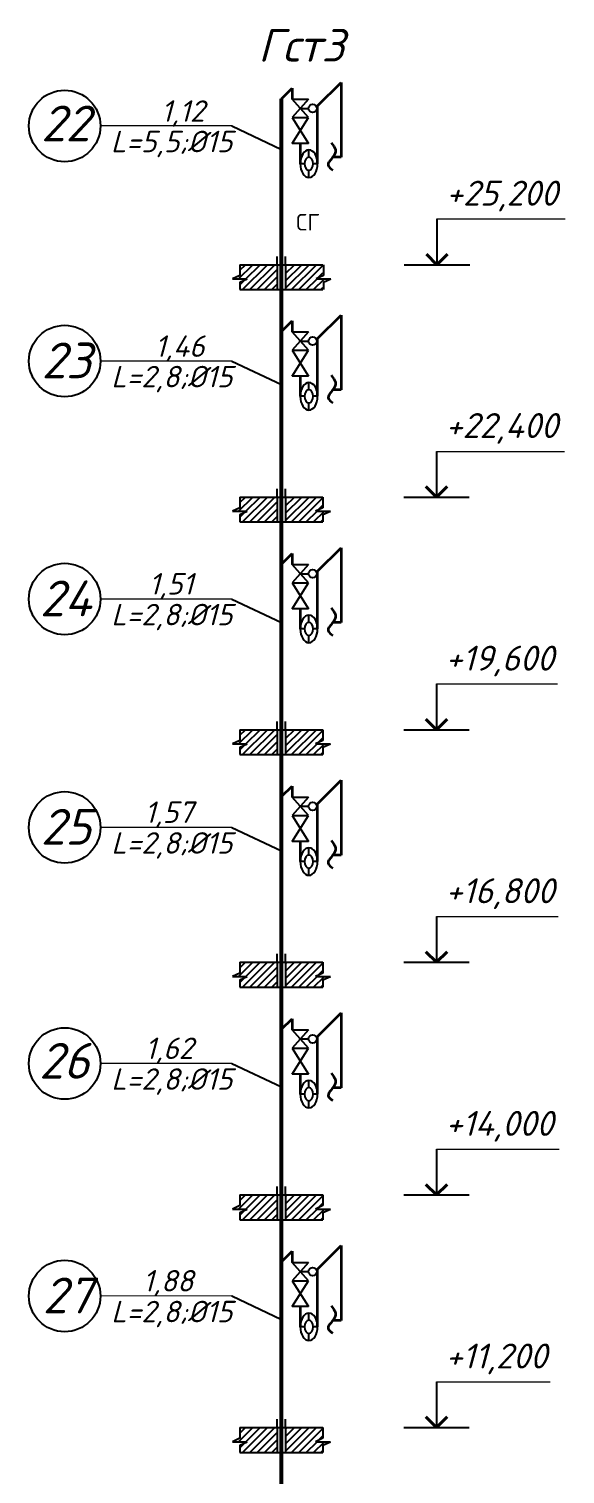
# Model space of a CAD drawing. Header units: millimetres. Extents: x -710977 to 10671, y -929782 to 89628.
# Drawn here: x 3125 to 3183.9, y 2500.5 to 2659.1 of the extents above; entities that cross this region are included whole.
import ezdxf

# ---------------------------------------------------------------- set-up
doc = ezdxf.new("R2010")
doc.units = ezdxf.units.MM
doc.header["$LTSCALE"] = 0.4
doc.layers.add('аксонометрия', color=84, linetype='Continuous')
doc.layers.add('кварталыИнфо', color=7, linetype='Continuous')
doc.layers.add('здания', color=7, linetype='Continuous', lineweight=25)
doc.layers.add('Надписи', color=7, linetype='Continuous', lineweight=20)
doc.styles.add('Zhenka', font='isocpeur.ttf', dxfattribs={"height": 400})
doc.styles.add('текстовый', font='isocpeui.ttf', dxfattribs={"height": 5})
pattern_1 = [(45, (2691.5723, 2382.1112), (-0.4030726, 0.4030726), [])]
pattern_2 = [(45, (2691.5723, 2407.6486), (-0.4030726, 0.4030726), [])]
pattern_3 = [(45, (2691.5723, 2433.18596), (-0.4030726, 0.4030726), [])]
pattern_4 = [(45, (2691.5723, 2458.72333), (-0.4030726, 0.4030726), [])]

msp = doc.modelspace()

# ---------------------------------------------------------------- hatches: boundary and pattern name
at = {"layer": 'аксонометрия', "lineweight": 25}
h = msp.add_hatch(dxfattribs=at)
h.set_pattern_fill('ANSI31', scale=4.560246, style=0)
h.set_pattern_definition([(45, (2691.5723, 2509.7705), (-0.4030726, 0.4030726), [])])
h.paths.add_polyline_path([(3152.288, 2630.506), (3152.288, 2633.242), (3148.184, 2633.242), (3148.184, 2632.064), (3147.375, 2631.692), (3148.993, 2631.692), (3148.184, 2631.319), (3148.184, 2630.506)])
h = msp.add_hatch(dxfattribs=at)
h.set_pattern_fill('ANSI31', scale=4.560246, style=0)
h.set_pattern_definition([(45, (2691.5723, 2484.2331), (-0.4030726, 0.4030726), [])])
h.paths.add_polyline_path([(3158.113, 2631.692), (3156.496, 2631.692), (3157.304, 2632.064), (3157.304, 2633.242), (3153.2, 2633.242), (3153.2, 2630.506), (3157.304, 2630.506), (3157.304, 2631.319)])
h = msp.add_hatch(dxfattribs=at)
h.set_pattern_fill('ANSI31', scale=4.560246, style=0)
h.set_pattern_definition([(45, (2691.5723, 2484.2607), (-0.4030726, 0.4030726), [])])
h.paths.add_polyline_path([(3152.288, 2604.996), (3152.288, 2607.732), (3148.184, 2607.732), (3148.184, 2606.554), (3147.375, 2606.182), (3148.993, 2606.182), (3148.184, 2605.809), (3148.184, 2604.996)])
h = msp.add_hatch(dxfattribs=at)
h.set_pattern_fill('ANSI31', scale=4.560246, style=0)
h.set_pattern_definition(pattern_4)
h.paths.add_polyline_path([(3158.113, 2606.182), (3156.496, 2606.182), (3157.304, 2606.554), (3157.304, 2607.732), (3153.2, 2607.732), (3153.2, 2604.996), (3157.304, 2604.996), (3157.304, 2605.809)])
h = msp.add_hatch(dxfattribs=at)
h.set_pattern_fill('ANSI31', scale=4.560246, style=0)
h.set_pattern_definition(pattern_4)
h.paths.add_polyline_path([(3152.288, 2579.459), (3152.288, 2582.195), (3148.184, 2582.195), (3148.184, 2581.017), (3147.375, 2580.644), (3148.993, 2580.644), (3148.184, 2580.272), (3148.184, 2579.459)])
h = msp.add_hatch(dxfattribs=at)
h.set_pattern_fill('ANSI31', scale=4.560246, style=0)
h.set_pattern_definition(pattern_3)
h.paths.add_polyline_path([(3158.113, 2580.644), (3156.496, 2580.644), (3157.304, 2581.017), (3157.304, 2582.195), (3153.2, 2582.195), (3153.2, 2579.459), (3157.304, 2579.459), (3157.304, 2580.272)])
h = msp.add_hatch(dxfattribs=at)
h.set_pattern_fill('ANSI31', scale=4.560246, style=0)
h.set_pattern_definition(pattern_3)
h.paths.add_polyline_path([(3152.288, 2553.921), (3152.288, 2556.658), (3148.184, 2556.658), (3148.184, 2555.479), (3147.375, 2555.107), (3148.993, 2555.107), (3148.184, 2554.735), (3148.184, 2553.921)])
h = msp.add_hatch(dxfattribs=at)
h.set_pattern_fill('ANSI31', scale=4.560246, style=0)
h.set_pattern_definition(pattern_2)
h.paths.add_polyline_path([(3158.113, 2555.107), (3156.496, 2555.107), (3157.304, 2555.479), (3157.304, 2556.658), (3153.2, 2556.658), (3153.2, 2553.921), (3157.304, 2553.921), (3157.304, 2554.735)])
h = msp.add_hatch(dxfattribs=at)
h.set_pattern_fill('ANSI31', scale=4.560246, style=0)
h.set_pattern_definition(pattern_2)
h.paths.add_polyline_path([(3152.288, 2528.384), (3152.288, 2531.12), (3148.184, 2531.12), (3148.184, 2529.942), (3147.375, 2529.57), (3148.993, 2529.57), (3148.184, 2529.197), (3148.184, 2528.384)])
h = msp.add_hatch(dxfattribs=at)
h.set_pattern_fill('ANSI31', scale=4.560246, style=0)
h.set_pattern_definition(pattern_1)
h.paths.add_polyline_path([(3158.113, 2529.57), (3156.496, 2529.57), (3157.304, 2529.942), (3157.304, 2531.12), (3153.2, 2531.12), (3153.2, 2528.384), (3157.304, 2528.384), (3157.304, 2529.197)])
h = msp.add_hatch(dxfattribs=at)
h.set_pattern_fill('ANSI31', scale=4.560246, style=0)
h.set_pattern_definition(pattern_1)
h.paths.add_polyline_path([(3152.288, 2502.847), (3152.288, 2505.583), (3148.184, 2505.583), (3148.184, 2504.405), (3147.375, 2504.032), (3148.993, 2504.032), (3148.184, 2503.66), (3148.184, 2502.847)])
h = msp.add_hatch(dxfattribs=at)
h.set_pattern_fill('ANSI31', scale=4.560246, style=0)
h.set_pattern_definition([(45, (2691.5723, 2356.57383), (-0.4030726, 0.4030726), [])])
h.paths.add_polyline_path([(3158.113, 2504.032), (3156.496, 2504.032), (3157.304, 2504.405), (3157.304, 2505.583), (3153.2, 2505.583), (3153.2, 2502.847), (3157.304, 2502.847), (3157.304, 2503.66)])

# ---------------------------------------------------------------- linework, layer by layer
at = {"color": 7, "lineweight": 35}
for p, q in [((3156.719, 2650.667), (3159.298, 2653.247)), ((3159.298, 2653.247), (3159.298, 2645.039)), ((3152.744, 2651.456), (3153.905, 2652.617)), ((3153.905, 2652.617), (3153.905, 2651.397)), ((3156.719, 2644.329), (3156.719, 2650.667)), ((3154.803, 2646.545), (3154.803, 2644.329)), ((3159.298, 2645.039), (3158.386, 2645.039)), ((3156.719, 2625.13), (3159.298, 2627.71)), ((3159.298, 2627.71), (3159.298, 2619.501)), ((3152.744, 2625.918), (3153.905, 2627.079)), ((3153.905, 2627.079), (3153.905, 2625.86)), ((3156.719, 2618.791), (3156.719, 2625.13)), ((3154.803, 2621.008), (3154.803, 2618.791)), ((3159.298, 2619.501), (3158.386, 2619.501)), ((3156.719, 2599.593), (3159.298, 2602.172)), ((3159.298, 2602.172), (3159.298, 2593.964)), ((3152.744, 2600.381), (3153.905, 2601.542)), ((3153.905, 2601.542), (3153.905, 2600.322)), ((3156.719, 2593.254), (3156.719, 2599.593)), ((3154.803, 2595.47), (3154.803, 2593.254)), ((3159.298, 2593.964), (3158.386, 2593.964)), ((3156.719, 2574.055), (3159.298, 2576.635)), ((3159.298, 2576.635), (3159.298, 2568.427)), ((3152.744, 2574.844), (3153.905, 2576.004)), ((3153.905, 2576.004), (3153.905, 2574.785)), ((3156.719, 2567.717), (3156.719, 2574.055)), ((3154.803, 2569.933), (3154.803, 2567.717)), ((3159.298, 2568.427), (3158.386, 2568.427)), ((3152.744, 2549.306), (3153.905, 2550.467)), ((3153.905, 2550.467), (3153.905, 2549.248)), ((3156.719, 2548.518), (3159.298, 2551.098)), ((3159.298, 2551.098), (3159.298, 2542.889)), ((3156.719, 2542.179), (3156.719, 2548.518)), ((3154.803, 2544.395), (3154.803, 2542.179)), ((3159.298, 2542.889), (3158.386, 2542.889)), ((3152.744, 2523.769), (3153.905, 2524.93)), ((3153.905, 2524.93), (3153.905, 2523.71)), ((3156.719, 2522.981), (3159.298, 2525.56)), ((3159.298, 2525.56), (3159.298, 2517.352)), ((3156.719, 2516.642), (3156.719, 2522.981)), ((3154.803, 2518.858), (3154.803, 2516.642)), ((3159.298, 2517.352), (3158.386, 2517.352))]:
    msp.add_line(p, q, dxfattribs=at)
at = {"color": 7, "lineweight": 20}
for p, q in [((3147.312, 2648.474), (3132.867, 2648.47)), ((3147.312, 2648.474), (3132.867, 2648.47)), ((3169.817, 2638.262), (3183.888, 2638.262)), ((3147.312, 2622.667), (3132.867, 2622.663)), ((3147.312, 2622.667), (3132.867, 2622.663)), ((3169.761, 2612.752), (3183.831, 2612.752)), ((3147.312, 2596.54), (3132.867, 2596.537)), ((3147.312, 2596.54), (3132.867, 2596.537)), ((3169.761, 2587.214), (3183.047, 2587.214)), ((3147.312, 2571.47), (3132.867, 2571.466)), ((3147.312, 2571.47), (3132.867, 2571.466)), ((3169.761, 2561.677), (3183.125, 2561.677)), ((3147.312, 2545.548), (3132.867, 2545.544)), ((3147.312, 2545.548), (3132.867, 2545.544)), ((3169.761, 2536.14), (3183.235, 2536.14)), ((3147.312, 2520.027), (3132.867, 2520.023)), ((3147.312, 2520.027), (3132.867, 2520.023)), ((3169.761, 2510.602), (3182.234, 2510.602))]:
    msp.add_line(p, q, dxfattribs=at)
at = {"color": 7, "lineweight": 25}
for p, q in [((3169.817, 2638.262), (3169.817, 2633.242)), ((3166.22, 2633.242), (3173.414, 2633.242)), ((3169.761, 2612.752), (3169.761, 2607.732)), ((3166.164, 2607.732), (3173.358, 2607.732)), ((3169.761, 2587.214), (3169.761, 2582.195)), ((3166.164, 2582.195), (3173.358, 2582.195)), ((3169.761, 2561.677), (3169.761, 2556.658)), ((3166.164, 2556.658), (3173.358, 2556.658)), ((3169.761, 2536.14), (3169.761, 2531.12)), ((3166.164, 2531.12), (3173.358, 2531.12)), ((3169.761, 2510.602), (3169.761, 2505.583)), ((3166.164, 2505.583), (3173.358, 2505.583))]:
    msp.add_line(p, q, dxfattribs=at)
for centre in [(3128.941, 2648.47), (3128.941, 2622.663), (3128.941, 2596.537), (3128.941, 2571.466), (3128.941, 2545.544), (3128.941, 2520.023)]:
    msp.add_circle(centre, 3.926, dxfattribs=at)
at = {"color": 7, "lineweight": 35}
for points in [[(3158.199, 2646.636), (3158.679, 2645.837), (3158.325, 2644.957), (3157.87, 2644.15), (3158.397, 2643.623)], [(3158.199, 2621.098), (3158.679, 2620.3), (3158.325, 2619.419), (3157.87, 2618.613), (3158.397, 2618.085)], [(3158.199, 2595.561), (3158.679, 2594.763), (3158.325, 2593.882), (3157.87, 2593.075), (3158.397, 2592.548)], [(3158.199, 2570.023), (3158.679, 2569.225), (3158.325, 2568.345), (3157.87, 2567.538), (3158.397, 2567.01)], [(3158.199, 2544.486), (3158.679, 2543.688), (3158.325, 2542.807), (3157.87, 2542.001), (3158.397, 2541.473)], [(3158.199, 2518.949), (3158.679, 2518.151), (3158.325, 2517.27), (3157.87, 2516.463), (3158.397, 2515.936)]]:
    msp.add_spline(points, degree=3, dxfattribs=at)
at = {"layer": 'аксонометрия', "color": 7, "lineweight": 53}
for p, q in [((3152.744, 2630.506), (3152.744, 2651.456)), ((3152.744, 2625.946), (3152.744, 2630.506)), ((3152.744, 2421.647), (3152.744, 2625.946))]:
    msp.add_line(p, q, dxfattribs=at)
at = {"layer": 'аксонометрия', "color": 7, "lineweight": 25}
for p, q in [((3154.803, 2650.394), (3155.715, 2650.394)), ((3155.761, 2645.045), (3155.761, 2645.836)), ((3155.286, 2644.329), (3154.803, 2644.329)), ((3155.761, 2642.821), (3155.761, 2643.612)), ((3156.719, 2644.329), (3156.236, 2644.329)), ((3152.288, 2633.242), (3152.288, 2634.154)), ((3153.2, 2633.242), (3153.2, 2634.154)), ((3148.184, 2633.242), (3157.304, 2633.242)), ((3148.184, 2633.242), (3148.184, 2632.064)), ((3152.288, 2633.242), (3152.288, 2630.506)), ((3153.2, 2633.242), (3153.2, 2630.506)), ((3157.35, 2633.242), (3157.35, 2632.064)), ((3148.184, 2632.064), (3147.375, 2631.692)), ((3147.375, 2631.692), (3148.993, 2631.692)), ((3148.184, 2631.319), (3148.993, 2631.692)), ((3148.184, 2631.319), (3148.184, 2630.506)), ((3148.184, 2630.506), (3157.304, 2630.506)), ((3157.35, 2632.064), (3156.542, 2631.692)), ((3156.542, 2631.692), (3158.159, 2631.692)), ((3157.35, 2631.319), (3158.159, 2631.692)), ((3157.35, 2631.319), (3157.35, 2630.506)), ((3154.803, 2624.856), (3155.715, 2624.856)), ((3155.761, 2619.508), (3155.761, 2620.299)), ((3155.286, 2618.791), (3154.803, 2618.791)), ((3155.761, 2617.284), (3155.761, 2618.075)), ((3156.719, 2618.791), (3156.236, 2618.791)), ((3152.288, 2607.732), (3152.288, 2608.644)), ((3153.2, 2607.732), (3153.2, 2608.644)), ((3148.184, 2607.732), (3157.304, 2607.732)), ((3148.184, 2607.732), (3148.184, 2606.554)), ((3152.288, 2607.732), (3152.288, 2604.996)), ((3153.2, 2607.732), (3153.2, 2604.996)), ((3157.304, 2607.732), (3157.304, 2606.554)), ((3148.184, 2606.554), (3147.375, 2606.182)), ((3147.375, 2606.182), (3148.993, 2606.182)), ((3148.184, 2605.809), (3148.993, 2606.182)), ((3148.184, 2605.809), (3148.184, 2604.996)), ((3157.304, 2606.554), (3156.496, 2606.182)), ((3156.496, 2606.182), (3158.113, 2606.182)), ((3157.304, 2605.809), (3158.113, 2606.182)), ((3157.304, 2605.809), (3157.304, 2604.996)), ((3148.184, 2604.996), (3157.304, 2604.996)), ((3152.744, 2604.996), (3152.744, 2600.436)), ((3154.803, 2599.319), (3155.715, 2599.319)), ((3155.761, 2593.97), (3155.761, 2594.761)), ((3155.286, 2593.254), (3154.803, 2593.254)), ((3155.761, 2591.747), (3155.761, 2592.537)), ((3156.719, 2593.254), (3156.236, 2593.254)), ((3152.288, 2582.195), (3152.288, 2583.107)), ((3153.2, 2582.195), (3153.2, 2583.107)), ((3148.184, 2582.195), (3157.304, 2582.195)), ((3148.184, 2582.195), (3148.184, 2581.017)), ((3152.288, 2582.195), (3152.288, 2579.459)), ((3153.2, 2582.195), (3153.2, 2579.459)), ((3157.304, 2582.195), (3157.304, 2581.017)), ((3148.184, 2581.017), (3147.375, 2580.644)), ((3147.375, 2580.644), (3148.993, 2580.644)), ((3148.184, 2580.272), (3148.993, 2580.644)), ((3148.184, 2580.272), (3148.184, 2579.459)), ((3157.304, 2581.017), (3156.496, 2580.644)), ((3156.496, 2580.644), (3158.113, 2580.644)), ((3157.304, 2580.272), (3158.113, 2580.644)), ((3157.304, 2580.272), (3157.304, 2579.459)), ((3148.184, 2579.459), (3157.304, 2579.459)), ((3152.744, 2579.459), (3152.744, 2574.899)), ((3154.803, 2573.782), (3155.715, 2573.782)), ((3155.761, 2568.433), (3155.761, 2569.224)), ((3155.286, 2567.717), (3154.803, 2567.717)), ((3156.719, 2567.717), (3156.236, 2567.717)), ((3155.761, 2566.209), (3155.761, 2567)), ((3152.288, 2556.658), (3152.288, 2557.57)), ((3153.2, 2556.658), (3153.2, 2557.57)), ((3148.184, 2556.658), (3157.304, 2556.658)), ((3148.184, 2556.658), (3148.184, 2555.479)), ((3152.288, 2556.658), (3152.288, 2553.921)), ((3153.2, 2556.658), (3153.2, 2553.921)), ((3157.304, 2556.658), (3157.304, 2555.479)), ((3148.184, 2555.479), (3147.375, 2555.107)), ((3147.375, 2555.107), (3148.993, 2555.107)), ((3148.184, 2554.735), (3148.993, 2555.107)), ((3148.184, 2554.735), (3148.184, 2553.921)), ((3157.304, 2555.479), (3156.496, 2555.107)), ((3156.496, 2555.107), (3158.113, 2555.107)), ((3157.304, 2554.735), (3158.113, 2555.107)), ((3157.304, 2554.735), (3157.304, 2553.921)), ((3148.184, 2553.921), (3157.304, 2553.921)), ((3152.744, 2553.921), (3152.744, 2549.361)), ((3154.803, 2548.244), (3155.715, 2548.244)), ((3155.761, 2542.896), (3155.761, 2543.687)), ((3155.286, 2542.179), (3154.803, 2542.179)), ((3156.719, 2542.179), (3156.236, 2542.179)), ((3155.761, 2540.672), (3155.761, 2541.463)), ((3148.184, 2531.12), (3157.304, 2531.12)), ((3148.184, 2531.12), (3148.184, 2529.942)), ((3152.288, 2531.12), (3152.288, 2532.032)), ((3152.288, 2531.12), (3152.288, 2528.384)), ((3153.2, 2531.12), (3153.2, 2532.032)), ((3153.2, 2531.12), (3153.2, 2528.384)), ((3157.304, 2531.12), (3157.304, 2529.942)), ((3148.184, 2529.942), (3147.375, 2529.57)), ((3147.375, 2529.57), (3148.993, 2529.57)), ((3148.184, 2529.197), (3148.993, 2529.57)), ((3148.184, 2529.197), (3148.184, 2528.384)), ((3157.304, 2529.942), (3156.496, 2529.57)), ((3156.496, 2529.57), (3158.113, 2529.57)), ((3157.304, 2529.197), (3158.113, 2529.57)), ((3157.304, 2529.197), (3157.304, 2528.384)), ((3148.184, 2528.384), (3157.304, 2528.384)), ((3152.744, 2528.384), (3152.744, 2523.824)), ((3154.803, 2522.707), (3155.715, 2522.707)), ((3155.761, 2517.358), (3155.761, 2518.149)), ((3155.286, 2516.642), (3154.803, 2516.642)), ((3156.719, 2516.642), (3156.236, 2516.642)), ((3155.761, 2515.135), (3155.761, 2515.925)), ((3148.184, 2505.583), (3157.304, 2505.583)), ((3148.184, 2505.583), (3148.184, 2504.405)), ((3152.288, 2505.583), (3152.288, 2506.495)), ((3152.288, 2505.583), (3152.288, 2502.847)), ((3153.2, 2505.583), (3153.2, 2506.495)), ((3153.2, 2505.583), (3153.2, 2502.847)), ((3157.304, 2505.583), (3157.304, 2504.405)), ((3148.184, 2504.405), (3147.375, 2504.032)), ((3147.375, 2504.032), (3148.993, 2504.032)), ((3148.184, 2503.66), (3148.993, 2504.032)), ((3148.184, 2503.66), (3148.184, 2502.847)), ((3157.304, 2504.405), (3156.496, 2504.032)), ((3156.496, 2504.032), (3158.113, 2504.032)), ((3157.304, 2503.66), (3158.113, 2504.032)), ((3157.304, 2503.66), (3157.304, 2502.847)), ((3148.184, 2502.847), (3157.304, 2502.847))]:
    msp.add_line(p, q, dxfattribs=at)
for centre in [(3156.171, 2650.394), (3156.171, 2624.856), (3156.171, 2599.319), (3156.171, 2573.782), (3156.171, 2548.244), (3156.171, 2522.707)]:
    msp.add_circle(centre, 0.456, dxfattribs=at)
at = {"layer": 'аксонометрия', "color": 7, "lineweight": 25, "extrusion": (0, 0, -1)}
for centre, major_axis, ratio in [((3155.761, 2644.329), (0, -1.507), 0.6353435), ((3155.761, 2644.329), (0, -0.717), 0.6634455), ((3155.761, 2618.791), (0, -1.507), 0.6353435), ((3155.761, 2618.791), (0, -0.717), 0.6634455), ((3155.761, 2593.254), (0, -1.507), 0.6353435), ((3155.761, 2593.254), (0, -0.717), 0.6634455), ((3155.761, 2567.717), (0, -1.507), 0.6353435), ((3155.761, 2567.717), (0, -0.717), 0.6634455), ((3155.761, 2542.179), (0, -1.507), 0.6353435), ((3155.761, 2542.179), (0, -0.717), 0.6634455), ((3155.761, 2516.642), (0, -1.507), 0.6353435), ((3155.761, 2516.642), (0, -0.717), 0.6634455)]:
    msp.add_ellipse(centre, major_axis=major_axis, ratio=ratio, dxfattribs=at)
at = {"layer": 'кварталыИнфо', "ltscale": 0.12}
for p, q in [((3153.905, 2651.397), (3155.702, 2651.397)), ((3155.702, 2649.391), (3153.905, 2651.397)), ((3155.702, 2651.397), (3153.905, 2649.391)), ((3147.312, 2648.474), (3152.744, 2645.901)), ((3153.905, 2649.391), (3155.702, 2649.391)), ((3153.905, 2646.545), (3155.702, 2649.391)), ((3153.905, 2649.391), (3155.702, 2646.545)), ((3155.702, 2646.545), (3153.905, 2646.545)), ((3153.905, 2625.86), (3155.702, 2625.86)), ((3155.702, 2623.853), (3153.905, 2625.86)), ((3155.702, 2625.86), (3153.905, 2623.853)), ((3147.312, 2622.667), (3152.744, 2620.094)), ((3153.905, 2623.853), (3155.702, 2623.853)), ((3153.905, 2621.008), (3155.702, 2623.853)), ((3153.905, 2623.853), (3155.702, 2621.008)), ((3155.702, 2621.008), (3153.905, 2621.008)), ((3153.905, 2600.322), (3155.702, 2600.322)), ((3155.702, 2598.316), (3153.905, 2600.322)), ((3155.702, 2600.322), (3153.905, 2598.316)), ((3153.905, 2598.316), (3155.702, 2598.316)), ((3153.905, 2595.47), (3155.702, 2598.316)), ((3153.905, 2598.316), (3155.702, 2595.47)), ((3147.312, 2596.54), (3152.744, 2593.968)), ((3155.702, 2595.47), (3153.905, 2595.47)), ((3153.905, 2574.785), (3155.702, 2574.785)), ((3155.702, 2572.778), (3153.905, 2574.785)), ((3155.702, 2574.785), (3153.905, 2572.778)), ((3153.905, 2572.778), (3155.702, 2572.778)), ((3153.905, 2569.933), (3155.702, 2572.778)), ((3153.905, 2572.778), (3155.702, 2569.933)), ((3147.312, 2571.47), (3152.744, 2568.897)), ((3155.702, 2569.933), (3153.905, 2569.933)), ((3153.905, 2549.248), (3155.702, 2549.248)), ((3155.702, 2547.241), (3153.905, 2549.248)), ((3155.702, 2549.248), (3153.905, 2547.241)), ((3153.905, 2547.241), (3155.702, 2547.241)), ((3153.905, 2544.395), (3155.702, 2547.241)), ((3153.905, 2547.241), (3155.702, 2544.395)), ((3147.312, 2545.548), (3152.744, 2542.975)), ((3155.702, 2544.395), (3153.905, 2544.395)), ((3153.905, 2523.71), (3155.702, 2523.71)), ((3155.702, 2521.704), (3153.905, 2523.71)), ((3155.702, 2523.71), (3153.905, 2521.704)), ((3153.905, 2521.704), (3155.702, 2521.704)), ((3153.905, 2518.858), (3155.702, 2521.704)), ((3153.905, 2521.704), (3155.702, 2518.858)), ((3147.312, 2520.027), (3152.744, 2517.455)), ((3155.702, 2518.858), (3153.905, 2518.858))]:
    msp.add_line(p, q, dxfattribs=at)
at = {"layer": 'кварталыИнфо', "lineweight": 53, "ltscale": 0.12}
for q in [(3152.744, 2645.901), (3152.744, 2643.256), (3152.744, 2639.17)]:
    msp.add_line((3152.744, 2633.242), q, dxfattribs=at)
at = {"layer": 'Надписи', "color": 7, "linetype": 'ByBlock', "lineweight": 40, "ltscale": 0.2}
for p, q in [((3169.817, 2633.242), (3168.656, 2634.403)), ((3169.817, 2633.242), (3170.978, 2634.403)), ((3169.761, 2607.732), (3168.6, 2608.893)), ((3169.761, 2607.732), (3170.922, 2608.893)), ((3169.761, 2582.195), (3168.6, 2583.356)), ((3169.761, 2582.195), (3170.922, 2583.356)), ((3169.761, 2556.658), (3168.6, 2557.818)), ((3169.761, 2556.658), (3170.922, 2557.818)), ((3169.761, 2531.12), (3168.6, 2532.281)), ((3169.761, 2531.12), (3170.922, 2532.281)), ((3169.761, 2505.583), (3168.6, 2506.744)), ((3169.761, 2505.583), (3170.922, 2506.744))]:
    msp.add_line(p, q, dxfattribs=at)

# ---------------------------------------------------------------- texts
at = {"color": 7, "lineweight": 35, "insert": (3150.191, 2659.115), "char_height": 3.57666, "width": 23.15318, "attachment_point": 1, "style": 'текстовый'}
msp.add_mtext('{\\fISOCPEUR|b0|i1|c204|p34;Гст3}', dxfattribs=at)
at = {"color": 7, "lineweight": 25, "char_height": 3.9263, "attachment_point": 3, "style": 'текстовый'}
for s, insert in [('{\\fISOCPEUR|b0|i1|c204|p34;22}', (3131.724, 2650.714)), ('{\\fISOCPEUR|b0|i1|c204|p34;23}', (3131.857, 2624.696)), ('{\\fISOCPEUR|b0|i1|c204|p34;24}', (3131.857, 2598.57)), ('{\\fISOCPEUR|b0|i1|c204|p34;25}', (3131.857, 2573.499)), ('{\\fISOCPEUR|b0|i1|c204|p34;26}', (3131.662, 2547.811)), ('{\\fISOCPEUR|b0|i1|c204|p34;27}', (3131.968, 2522.053))]:
    msp.add_mtext(s, dxfattribs=dict(at, insert=insert))
at = {"color": 7, "lineweight": 20, "width": 13.63061, "attachment_point": 1, "style": 'текстовый'}
for s, insert, char_height in [('{\\fISOCPEUR|b0|i1|c0|p34;+2\\fISOCPEUR|b0|i1|c204|p34;5\\fISOCPEUR|b0|i1|c0|p34;,\\fISOCPEUR|b0|i1|c204|p34;2\\fISOCPEUR|b0|i1|c0|p34;00}', (3170.813, 2642.463), 2.736147), ('{\\fISOCPEUR|b0|i1|c0|p34;+22,400}', (3170.756, 2616.953), 2.73615), ('{\\fISOCPEUR|b0|i1|c0|p34;+19,600}', (3170.756, 2591.416), 2.73615), ('{\\fISOCPEUR|b0|i1|c0|p34;+16,800}', (3170.756, 2565.878), 2.73615), ('{\\fISOCPEUR|b0|i1|c0|p34;+14,000}', (3170.756, 2540.341), 2.73615), ('{\\fISOCPEUR|b0|i1|c0|p34;+11,200}', (3170.756, 2514.803), 2.73615)]:
    msp.add_mtext(s, dxfattribs=dict(at, insert=insert, char_height=char_height))
at = {"layer": 'аксонометрия', "color": 7, "lineweight": 35, "insert": (3154.359, 2638.817), "char_height": 1.8241, "width": 2.78109, "attachment_point": 1, "style": 'Zhenka'}
msp.add_mtext('СГ', dxfattribs=at)
at = {"layer": 'здания', "color": 7, "lineweight": 20, "char_height": 2.35578, "width": 17.1857, "attachment_point": 3, "style": 'текстовый'}
for s, insert in [('{\\fISOCPEUR|b0|i1|c204|p34;1},{\\fISOCPEUR|b0|i1|c204|p34;12}', (3144.305, 2651.286)), ('L={\\fISOCPEUR|b0|i1|c204|p34;5},{\\fISOCPEUR|b0|i1|c204|p34;5};%%C15', (3147.366, 2647.943)), ('{\\fISOCPEUR|b0|i1|c204|p34;1},{\\fISOCPEUR|b0|i1|c204|p34;46}', (3144.305, 2625.479)), ('L={\\fISOCPEUR|b0|i1|c204|p34;2},{\\fISOCPEUR|b0|i1|c204|p34;8};%%C15', (3147.366, 2622.136)), ('{\\fISOCPEUR|b0|i1|c204|p34;1},{\\fISOCPEUR|b0|i1|c204|p34;5}1', (3143.071, 2599.389)), ('L={\\fISOCPEUR|b0|i1|c204|p34;2},{\\fISOCPEUR|b0|i1|c204|p34;8};%%C15', (3147.366, 2596.01)), ('{\\fISOCPEUR|b0|i1|c204|p34;1},{\\fISOCPEUR|b0|i1|c204|p34;57}', (3143.071, 2574.318)), ('L={\\fISOCPEUR|b0|i1|c204|p34;2},{\\fISOCPEUR|b0|i1|c204|p34;8};%%C15', (3147.366, 2570.939)), ('{\\fISOCPEUR|b0|i1|c204|p34;1},{\\fISOCPEUR|b0|i1|c204|p34;62}', (3143.071, 2548.397)), ('L={\\fISOCPEUR|b0|i1|c204|p34;2},{\\fISOCPEUR|b0|i1|c204|p34;8};%%C15', (3147.366, 2545.017)), ('{\\fISOCPEUR|b0|i1|c204|p34;1},{\\fISOCPEUR|b0|i1|c204|p34;88}', (3143.071, 2522.876)), ('L={\\fISOCPEUR|b0|i1|c204|p34;2},{\\fISOCPEUR|b0|i1|c204|p34;8};%%C15', (3147.366, 2519.497))]:
    msp.add_mtext(s, dxfattribs=dict(at, insert=insert))

doc.saveas('drawing.dxf')
